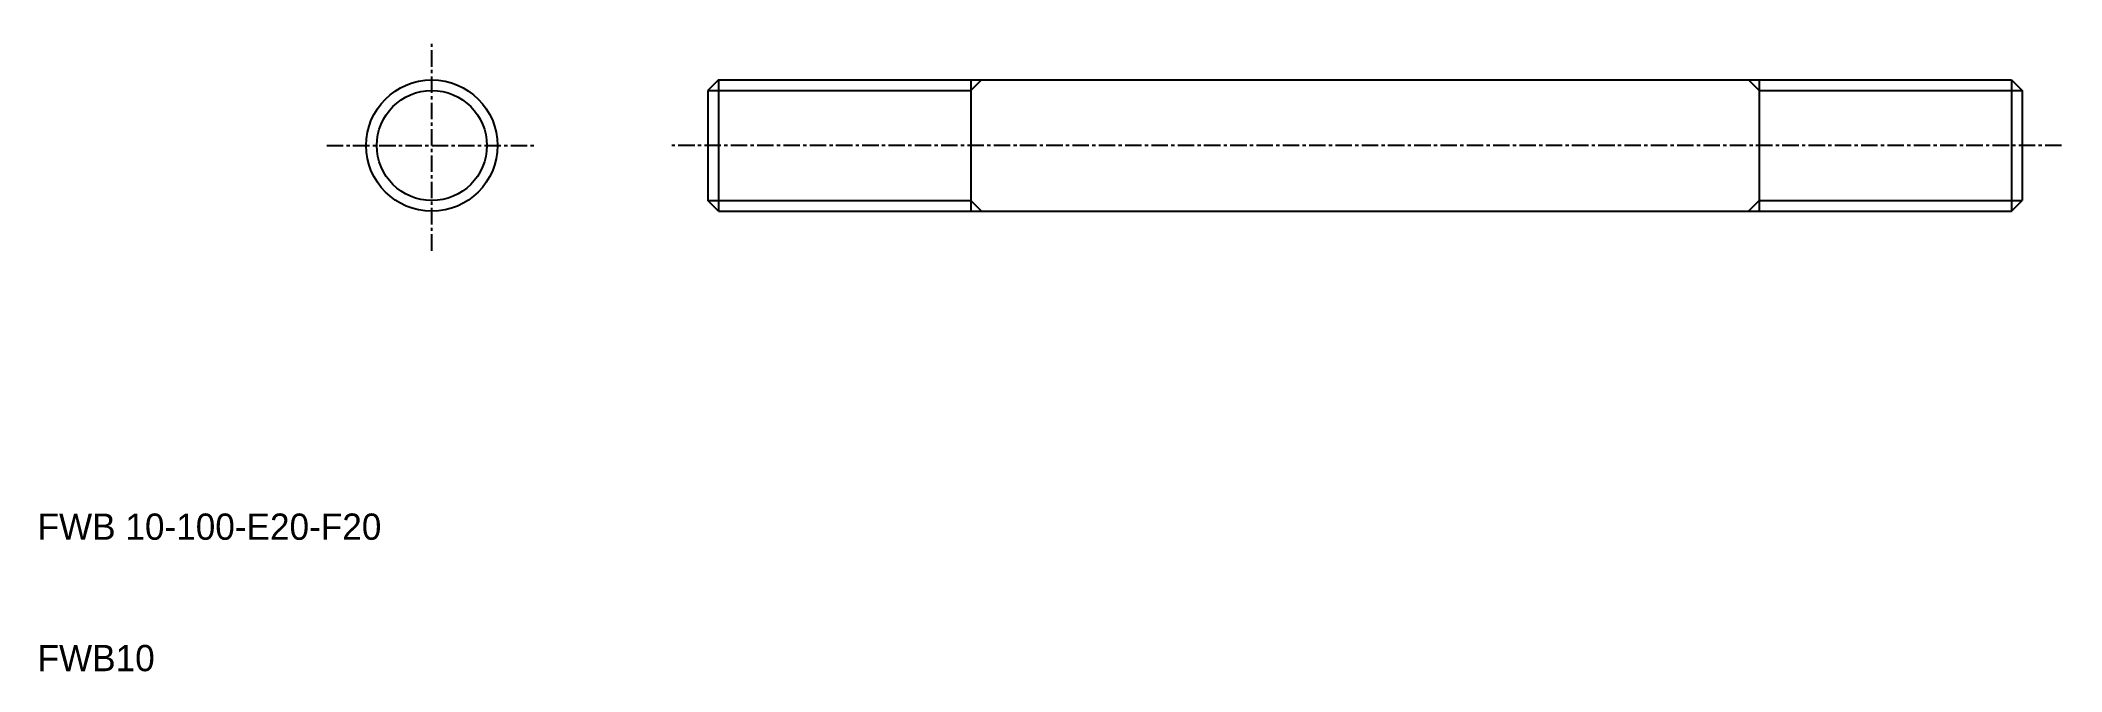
# Model space of a CAD drawing. Extents: x 10 to 164, y 10 to 58.
import ezdxf

# ---------------------------------------------------------------- set-up
doc = ezdxf.new("R2010")
doc.units = 0
doc.linetypes.add('CENTER', pattern=[2, 1.25, -0.25, 0.25, -0.25])
doc.layers.get('0').update_dxf_attribs({"linetype": 'CONTINUOUS'})
doc.layers.add('CENTER', color=1, linetype='CENTER')

msp = doc.modelspace()

# ---------------------------------------------------------------- linework, layer by layer
at = {"color": 7, "linetype": 'CONTINUOUS'}
for p, q in [((61.81, 55), (61, 54.19)), ((61, 54.19), (61, 45.81)), ((61.81, 55), (160.19, 55)), ((61.81, 55), (61.81, 45)), ((81, 55), (81, 45)), ((141, 55), (141, 45)), ((160.19, 55), (161, 54.19)), ((160.19, 55), (160.19, 45)), ((161, 54.19), (161, 45.81)), ((61.81, 45), (61, 45.81)), ((61.81, 45), (160.19, 45)), ((160.19, 45), (161, 45.81))]:
    msp.add_line(p, q, dxfattribs=at)
at = {"color": 3, "linetype": 'CONTINUOUS'}
for p, q in [((61, 54.19), (81, 54.19)), ((81.81, 55), (81, 54.19)), ((140.19, 55), (141, 54.19)), ((141, 54.19), (161, 54.19)), ((61, 45.81), (81, 45.81)), ((81.81, 45), (81, 45.81)), ((140.19, 45), (141, 45.81)), ((141, 45.81), (161, 45.81))]:
    msp.add_line(p, q, dxfattribs=at)
at = {"color": 7, "linetype": 'CONTINUOUS'}
msp.add_circle((40, 50), 5, dxfattribs=at)
at = {"color": 3, "linetype": 'CONTINUOUS'}
msp.add_circle((40, 50), 4.19, dxfattribs=at)
at = {"layer": 'CENTER', "color": 1, "linetype": 'CENTER'}
for p, q in [((40, 42), (40, 58)), ((32, 50), (48, 50)), ((164, 50), (58, 50))]:
    msp.add_line(p, q, dxfattribs=at)

# ---------------------------------------------------------------- texts
at = {"color": 7, "linetype": 'CONTINUOUS'}
for s, p in [('FWB 10-100-E20-F20', (10, 20)), ('FWB10', (10, 10))]:
    msp.add_text(s, height=2, dxfattribs=at).set_placement(p)

doc.saveas('drawing.dxf')
